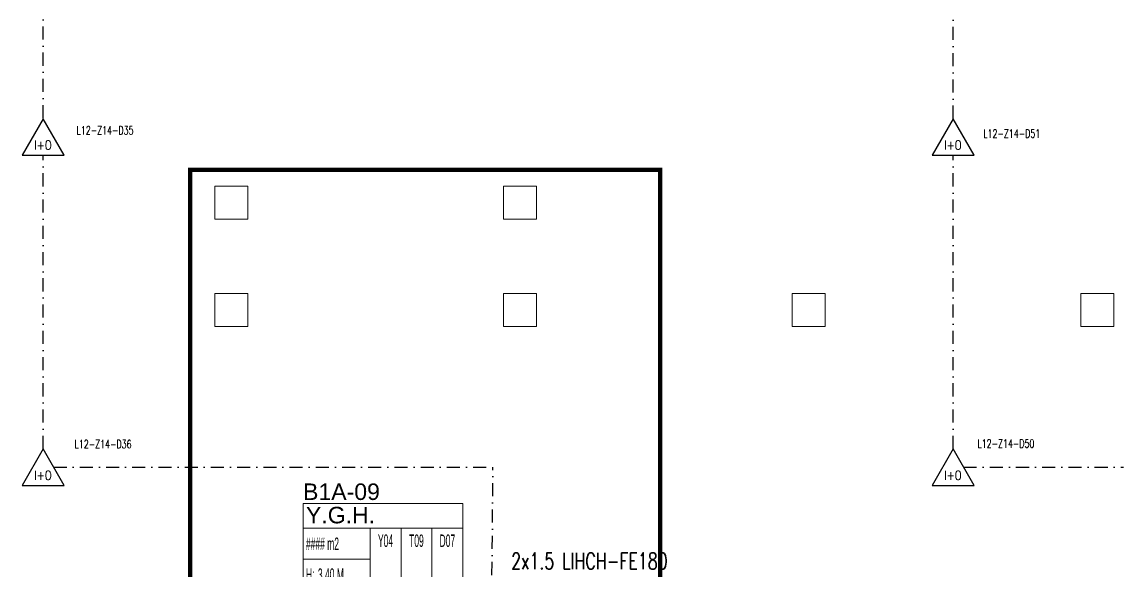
# Model space of a CAD drawing. Header units: metres. Extents: x -19121 to 152404, y -12107 to 29421.
# Drawn here: x 91972 to 94645, y 2608 to 3938 of the extents above; entities that cross this region are included whole.
import ezdxf
from ezdxf.enums import TextEntityAlignment as Align

# ---------------------------------------------------------------- set-up
doc = ezdxf.new("R2010")
doc.units = ezdxf.units.M
doc.header["$LTSCALE"] = 50
doc.header["$MEASUREMENT"] = 0
doc.linetypes.add('DASHDOT', pattern=[25.4, 12.7, -6.35, 0, -6.35])
doc.linetypes.add('DOT2', pattern=[0.125, 0, -0.125])
doc.layers.get('0').update_dxf_attribs({"color": 9, "lineweight": 9})
for name, color, linetype, lineweight in [('01', 9, 'Continuous', 9), ('20', 9, 'DOT2', 9), ('21_mahal200', 9, 'Continuous', 9), ('E-DEDEKTÖR NUMARALARI', 20, 'Continuous', 30), ('E-KABLO', 7, 'Continuous', 30), ('E-KOMBİNE DEDEKTÖR (ISI+OPTİK DUMAN)', 7, 'Continuous', 30), ('E-YAZI', 7, 'Continuous', 30)]:
    doc.layers.add(name, color=color, linetype=linetype, lineweight=lineweight)
doc.styles.add('Arial', font='arial.ttf', dxfattribs={"height": 2.5})
doc.styles.add('E-YAZI', font='txttw.shx', dxfattribs={"height": 200})
doc.styles.add('MuuM_TEXT-STANDART', font='ARIALN.TTF')

# ---------------------------------------------------------------- blocks, each defined once
blk = doc.blocks.new('100_KOMBİNE DEDEKTÖR (ISI+OPTİK DUMAN) 085')
at = {"layer": 'E-KOMBİNE DEDEKTÖR (ISI+OPTİK DUMAN)', "color": 4}
blk.add_lwpolyline([(2.55, 0), (0, 4.42), (-2.55, 0)], close=True, dxfattribs=at)
at = {"layer": 'E-KOMBİNE DEDEKTÖR (ISI+OPTİK DUMAN)', "color": 3, "style": 'E-YAZI', "width": 0.8}
blk.add_text('I+O', height=1.102, dxfattribs=at).set_placement((-0.02, 1.22), align=Align.MIDDLE)
blk = doc.blocks.new('p-kolon_80x80')
blk.add_lwpolyline([(-40, -40), (40, -40), (40, 40), (-40, 40)], close=True)
blk = doc.blocks.new('1.Bod.Ara.Sitatik Elk')
at = {"layer": '01'}
for p in [(8480, -5130), (9180, -5130), (8480, -5390), (9180, -5390), (9880, -5390), (10580, -5390)]:
    blk.add_blockref('p-kolon_80x80', p, dxfattribs=at)
blk = doc.blocks.new('0_roomno2')
blk.add_lwpolyline([(19.38, -10.5), (0, -10.5), (0, 0), (19.38, 0)], close=True)
for points in [[(0, -3), (19.38, -3)], [(8.12, -3), (8.12, -10.5)], [(11.88, -3), (11.88, -10.5)], [(15.62, -3), (15.62, -10.5)], [(0, -6.75), (8.12, -6.75)]]:
    blk.add_lwpolyline(points)
at = {"style": 'MuuM_TEXT-STANDART', "width": 0.6}
blk.add_text('H:', height=1.5, dxfattribs=at).set_placement((0.35, -8.61), align=Align.MIDDLE_LEFT)
at = {"style": 'Arial'}
blk.add_attdef('ODANO', (0, 1.17), '', height=2, dxfattribs=at)
blk.add_attdef('MEKANADI', text='', height=2, dxfattribs=at).set_placement((0.35, -3), align=Align.BOTTOM_LEFT)
at = {"style": 'MuuM_TEXT-STANDART', "width": 0.6}
for tag, p in [('YER01', (10, -4.5)), ('TAVAN01', (13.75, -4.5)), ('DUVAR01', (17.5, -4.5)), ('YER02', (10, -6.75)), ('TAVAN02', (13.75, -6.75)), ('DUVAR02', (17.5, -6.75)), ('YER03', (10, -9)), ('TAVAN03', (13.75, -9)), ('DUVAR03', (17.5, -9))]:
    blk.add_attdef(tag, text='', height=1.5, dxfattribs=at).set_placement(p, align=Align.MIDDLE_CENTER)
for tag, p in [('M2', (0.35, -4.88)), ('TEMIZTAVANYUKSEKLIGI', (1.8, -8.61))]:
    blk.add_attdef(tag, text='', height=1.5, dxfattribs=at).set_placement(p, align=Align.MIDDLE_LEFT)
blk = doc.blocks.new('1.Bod.Ara.Mimari Elk')
at = {"layer": '20', "ltscale": 2, "const_width": 10}
blk.add_lwpolyline([(8380, -5050), (8380, -8690), (12080, -8690), (12080, -6110), (9520, -6110), (9520, -5050)], close=True, dxfattribs=at)
at = {"layer": '21_mahal200'}
ref = blk.add_blockref('0_roomno2', (8653.85, -5858.6), dxfattribs=dict(at, xscale=20, yscale=20, zscale=20))
ref.add_attrib('ODANO', 'B1A-09', (8653.85, -5849.96), dxfattribs={"layer": '0', "height": 40, "style": 'Arial'})
ref.add_attrib('MEKANADI', 'Y.G.H.', dxfattribs={"layer": '0', "height": 40, "style": 'Arial'}).set_placement((8660.85, -5918.6), align=Align.BOTTOM_LEFT)
ref.add_attrib('M2', '#### m2', dxfattribs={"layer": '0', "height": 30, "style": 'MuuM_TEXT-STANDART', "width": 0.6}).set_placement((8660.85, -5956.1), align=Align.MIDDLE_LEFT)
ref.add_attrib('TEMIZTAVANYUKSEKLIGI', '3.40 M', dxfattribs={"layer": '0', "height": 30, "style": 'MuuM_TEXT-STANDART', "width": 0.6}).set_placement((8689.85, -6030.76), align=Align.MIDDLE_LEFT)
ref.add_attrib('YER01', 'Y04', dxfattribs={"layer": '0', "height": 30, "style": 'MuuM_TEXT-STANDART', "width": 0.6}).set_placement((8853.85, -5948.6), align=Align.MIDDLE_CENTER)
ref.add_attrib('TAVAN01', 'T09', dxfattribs={"layer": '0', "height": 30, "style": 'MuuM_TEXT-STANDART', "width": 0.6}).set_placement((8928.85, -5948.6), align=Align.MIDDLE_CENTER)
ref.add_attrib('DUVAR01', 'D07', dxfattribs={"layer": '0', "height": 30, "style": 'MuuM_TEXT-STANDART', "width": 0.6}).set_placement((9003.85, -5948.6), align=Align.MIDDLE_CENTER)

msp = doc.modelspace()

# ---------------------------------------------------------------- linework, layer by layer
at = {"layer": 'E-KABLO', "color": 6, "linetype": 'DASHDOT', "ltscale": 0.05}
for p, q in [((92023.25, 3704.94), (92023.25, 4415.45)), ((94230.34, 3703.77), (94230.34, 4255.45)), ((92023.25, 2903.77), (92023.25, 3615.45)), ((94230.34, 2903.77), (94230.34, 3615.45)), ((92048.75, 2859.61), (93114.44, 2859.61)), ((93110.43, 2407.3), (93114.44, 2859.61)), ((94255.83, 2859.61), (94644.09, 2859.61))]:
    msp.add_line(p, q, dxfattribs=at)

# ---------------------------------------------------------------- block references
for name in ['1.Bod.Ara.Mimari Elk', '1.Bod.Ara.Sitatik Elk']:
    msp.add_blockref(name, (84000, 8630))
at = {"layer": 'E-KOMBİNE DEDEKTÖR (ISI+OPTİK DUMAN)', "xscale": 20, "yscale": 20, "zscale": 20}
for p in [(92023.25, 3615.45), (94230.34, 3615.45), (92023.25, 2815.45), (94230.34, 2815.45)]:
    msp.add_blockref('100_KOMBİNE DEDEKTÖR (ISI+OPTİK DUMAN) 085', p, dxfattribs=at)

# ---------------------------------------------------------------- texts
at = {"layer": 'E-DEDEKTÖR NUMARALARI', "style": 'E-YAZI', "width": 0.7}
for s, p in [('L12-Z14-D35', (92104.62, 3665.71)), ('L12-Z14-D51', (94303.91, 3657.81)), ('L12-Z14-D36', (92099.88, 2905.46)), ('L12-Z14-D50', (94289.68, 2906.68))]:
    msp.add_text(s, height=20, dxfattribs=at).set_placement(p)
at = {"layer": 'E-YAZI', "color": 3, "style": 'E-YAZI', "width": 0.7}
msp.add_text('2x1.5 LIHCH-FE180', height=40, dxfattribs=at).set_placement((93158.76, 2612))

doc.saveas('drawing.dxf')
